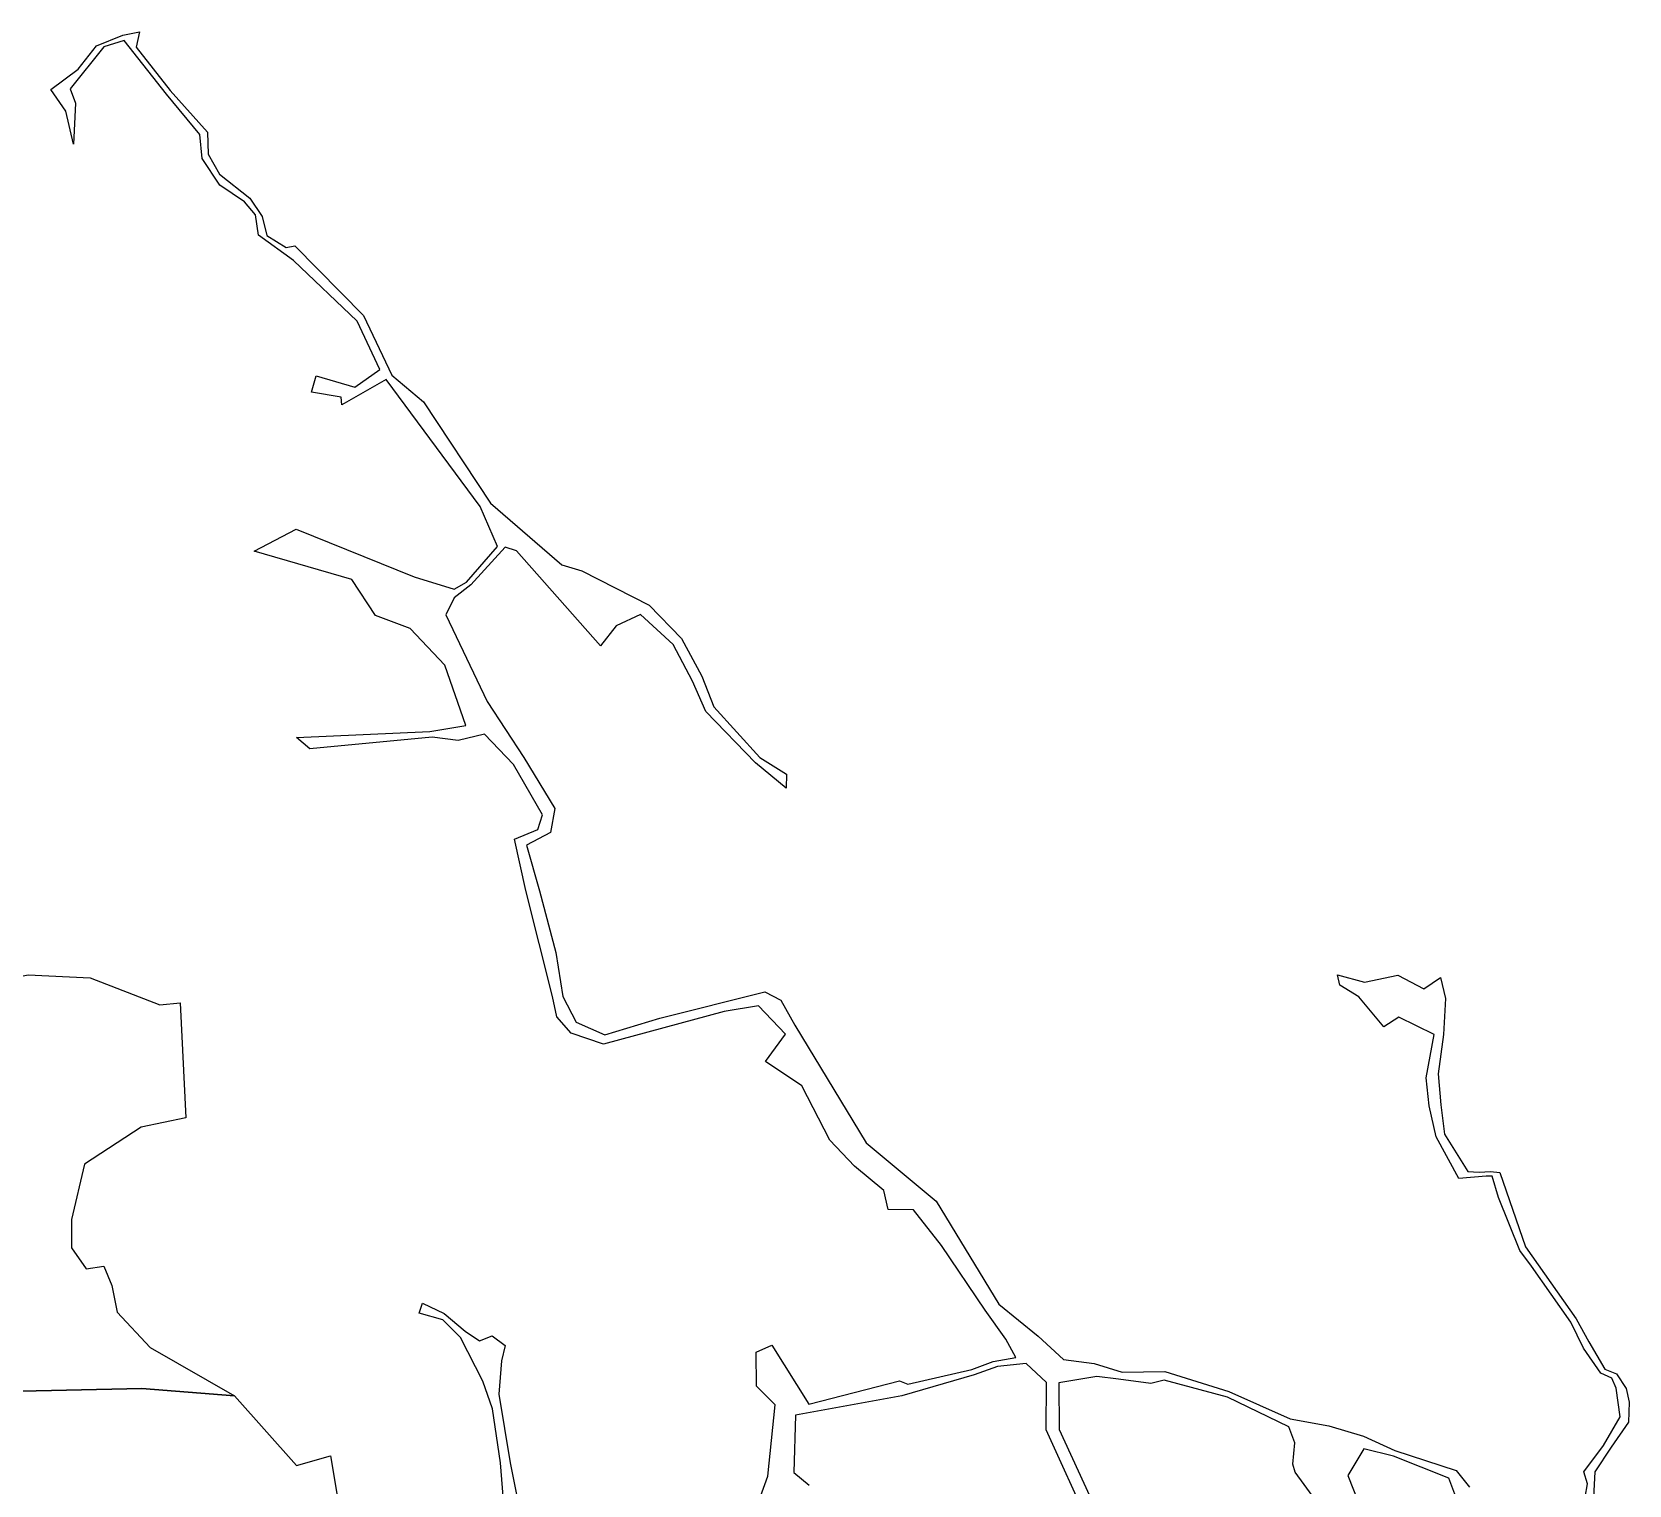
# Model space of a CAD drawing. Extents: x 544494 to 549037, y 1840490 to 1845220.
# Drawn here: x 546288.2 to 546484.6, y 1842534.8 to 1842713.6 of the extents above; entities that cross this region are included whole.
import ezdxf

# ---------------------------------------------------------------- set-up
doc = ezdxf.new("R2010")
doc.units = 0
doc.layers.add('Level 30', color=7, linetype='Continuous')

msp = doc.modelspace()

# ---------------------------------------------------------------- linework, layer by layer
at = {"layer": 'Level 30'}
for points in [[(546377.81, 1842533.41), (546378.7, 1842535.89), (546379.59, 1842544.69), (546377.32, 1842546.96), (546377.25, 1842551.17), (546379.18, 1842552.01), (546383.75, 1842544.75), (546394.88, 1842547.64), (546395.91, 1842547.23), (546403.78, 1842549.01), (546406.43, 1842549.99), (546409.19, 1842550.48), (546407.98, 1842552.76), (546405.42, 1842556.31), (546400.07, 1842564.26), (546396.63, 1842568.64), (546393.48, 1842568.68), (546392.96, 1842571.04), (546389.36, 1842574.05), (546386.34, 1842577.24), (546382.87, 1842583.91), (546378.4, 1842586.9), (546380.86, 1842590.27), (546377.55, 1842593.75), (546373.32, 1842593.07), (546358.47, 1842589.03), (546354.5, 1842590.4), (546352.75, 1842592.41), (546352.2, 1842594.89), (546348.92, 1842607.96), (546347.52, 1842614.25), (546350.41, 1842615.44), (546350.99, 1842617.23), (546347.42, 1842623.45), (546343.84, 1842627.15), (546340.62, 1842626.4), (546337.39, 1842626.82), (546322.38, 1842625.36), (546320.73, 1842626.75), (546337.12, 1842627.48), (546341.56, 1842628.24), (546338.96, 1842635.66), (546334.69, 1842640.15), (546330.42, 1842641.76), (546327.53, 1842646.21), (546315.52, 1842649.68), (546320.69, 1842652.37), (546335.21, 1842646.52), (546340.11, 1842645.02), (546341.64, 1842645.86), (546345.44, 1842650.24), (546343.31, 1842655.16), (546331.74, 1842670.8), (546326.31, 1842667.69), (546326.21, 1842668.64), (546322.55, 1842669.23), (546323.13, 1842671.24), (546327.91, 1842669.87), (546330.97, 1842672.04), (546328.2, 1842677.99), (546320.34, 1842685.42), (546316.06, 1842688.55), (546315.67, 1842691.06), (546314.34, 1842692.66), (546311.31, 1842694.71), (546309.13, 1842697.99), (546308.85, 1842700.92), (546304.75, 1842705.91), (546299.54, 1842712.48), (546297.01, 1842711.73), (546292.87, 1842706.57), (546293.54, 1842704.78), (546293.29, 1842699.73), (546292.35, 1842703.81), (546290.51, 1842706.46), (546293.88, 1842708.98), (546296.11, 1842711.83), (546299.35, 1842713.16), (546301.4, 1842713.55), (546301.02, 1842711.69), (546305.2, 1842706.33), (546309.77, 1842701.24), (546309.87, 1842698.5), (546311.24, 1842696.06), (546315, 1842693.09), (546316.51, 1842690.85), (546317.09, 1842688.51), (546319.43, 1842687.04), (546320.52, 1842687.23), (546328.97, 1842678.65), (546332.43, 1842671.33), (546336.35, 1842668.04), (546344.57, 1842655.57), (546353.36, 1842648.02), (546355.82, 1842647.25), (546364.09, 1842643.05), (546368.07, 1842638.95), (546370.59, 1842634.32), (546372.07, 1842630.55), (546377.71, 1842624.31), (546381.01, 1842622.24), (546380.96, 1842620.53), (546377.2, 1842623.65), (546371.08, 1842629.96), (546369.43, 1842633.7), (546367.06, 1842638.22), (546363.02, 1842641.88), (546360.04, 1842640.48), (546358.13, 1842638.02), (546347.78, 1842649.72), (546346.37, 1842650.16), (546342.17, 1842645.55), (546340.13, 1842643.96), (546339.1, 1842641.84), (546344.18, 1842631.19), (546348.69, 1842624.29), (546352.51, 1842618.04), (546351.96, 1842615.06), (546349, 1842613.52), (546350.6, 1842607.89), (546352.6, 1842600.31), (546353.48, 1842594.91), (546355.12, 1842591.73), (546358.64, 1842590.19), (546365.41, 1842592.23), (546378.34, 1842595.48), (546380.28, 1842594.44), (546382.01, 1842591.38), (546390.78, 1842576.89), (546399.41, 1842569.74), (546407.12, 1842557.04), (546411.94, 1842553.12), (546415.08, 1842550.26), (546418.84, 1842549.75), (546422.29, 1842548.68), (546427.53, 1842548.76), (546435.39, 1842546.33), (546442.93, 1842542.97), (546447.71, 1842542.07), (546451.96, 1842540.82), (546455.84, 1842539.07), (546463.35, 1842536.6), (546465, 1842534.56)], [(546478.66, 1842530.02), (546479.53, 1842534.94), (546479.05, 1842536.45), (546481.5, 1842539.67), (546483.53, 1842543.21), (546483.05, 1842546.71), (546482.51, 1842547.94), (546481.16, 1842548.57), (546479.04, 1842551.64), (546477.45, 1842554.83), (546472.62, 1842561.71), (546471.19, 1842563.67), (546468.56, 1842570.18), (546467.79, 1842572.78), (546467.04, 1842572.78), (546463.71, 1842572.52), (546460.91, 1842577.64), (546460.06, 1842581.44), (546459.66, 1842584.91), (546460.65, 1842590.23), (546456.3, 1842592.35), (546454.47, 1842591.15), (546451.4, 1842594.84), (546449.04, 1842596.28), (546448.75, 1842597.55), (546452.1, 1842596.65), (546456.2, 1842597.54), (546459.38, 1842595.85), (546461.42, 1842597.24), (546462.04, 1842594.67), (546461.82, 1842590.22), (546461.16, 1842585.37), (546461.49, 1842581.58), (546461.94, 1842577.98), (546464.8, 1842573.37), (546466.2, 1842573.29), (546467.59, 1842573.37), (546468.75, 1842573.24), (546471.89, 1842564.12), (546478.12, 1842555.25), (546479.7, 1842552.43), (546481.66, 1842549.07), (546483.08, 1842548.47), (546484.27, 1842546.7), (546484.63, 1842545), (546484.58, 1842542.55), (546482.41, 1842539.47), (546480.42, 1842536.44), (546480.08, 1842530.2)], [(546346.61, 1842527.77), (546345.8, 1842537.54), (546344.85, 1842544.17), (546343.64, 1842547.6), (546340.9, 1842552.97), (546338.73, 1842555.14), (546335.82, 1842555.94), (546336.2, 1842557.16), (546338.88, 1842555.89), (546341.46, 1842553.72), (546343.23, 1842552.55), (546344.8, 1842553.14), (546346.4, 1842551.96), (546345.93, 1842550.08), (546345.62, 1842545.99), (546347, 1842537.55), (546348.55, 1842529.69)], [(546418.29, 1842529.78), (546412.94, 1842541.6), (546412.98, 1842547.42), (546410.48, 1842549.74), (546406.93, 1842549.38), (546404.09, 1842548.37), (546395.18, 1842545.79), (546382.09, 1842543.41), (546381.91, 1842536.34), (546383.77, 1842534.78)], [(546448.63, 1842529.41), (546443.58, 1842536.39), (546443.27, 1842537.37), (546443.52, 1842539.98), (546442.8, 1842541.97), (546435.24, 1842545.61), (546427.45, 1842547.71), (546425.81, 1842547.29), (546421.81, 1842547.84), (546419.16, 1842548.16), (546414.51, 1842547.39), (546414.55, 1842541.64), (546419.91, 1842529.95)], [(546463.68, 1842532.36), (546462.47, 1842535.67), (546455.64, 1842538.34), (546452.01, 1842539.28), (546450.04, 1842535.99), (546453.51, 1842527.17)]]:
    msp.add_lwpolyline(points, dxfattribs=at)
for points in [[(546302.71, 1842551.73), (546313.11, 1842545.78), (546301.68, 1842546.68), (546255.29, 1842545.66), (546261.44, 1842567.7), (546265.54, 1842584.44), (546264.95, 1842592.16), (546280.2, 1842596.08), (546287.71, 1842597.55), (546295.35, 1842597.18), (546303.93, 1842593.88), (546306.43, 1842594.14), (546307.11, 1842579.99), (546301.63, 1842578.83), (546294.63, 1842574.26), (546293.06, 1842567.46), (546293.03, 1842563.98), (546294.83, 1842561.42), (546297.01, 1842561.72), (546298, 1842559.36), (546298.65, 1842556.06)], [(546325.95, 1842532.06), (546321.91, 1842529.62), (546312.07, 1842529.53), (546302.97, 1842494.3), (546291.74, 1842493.54), (546249, 1842487.2), (546248.32, 1842516.22), (546251.68, 1842533.76), (546255.29, 1842545.66), (546301.68, 1842546.68), (546313.11, 1842545.78), (546320.74, 1842537.23), (546324.92, 1842538.41)]]:
    msp.add_lwpolyline(points, close=True, dxfattribs=at)

doc.saveas('drawing.dxf')
